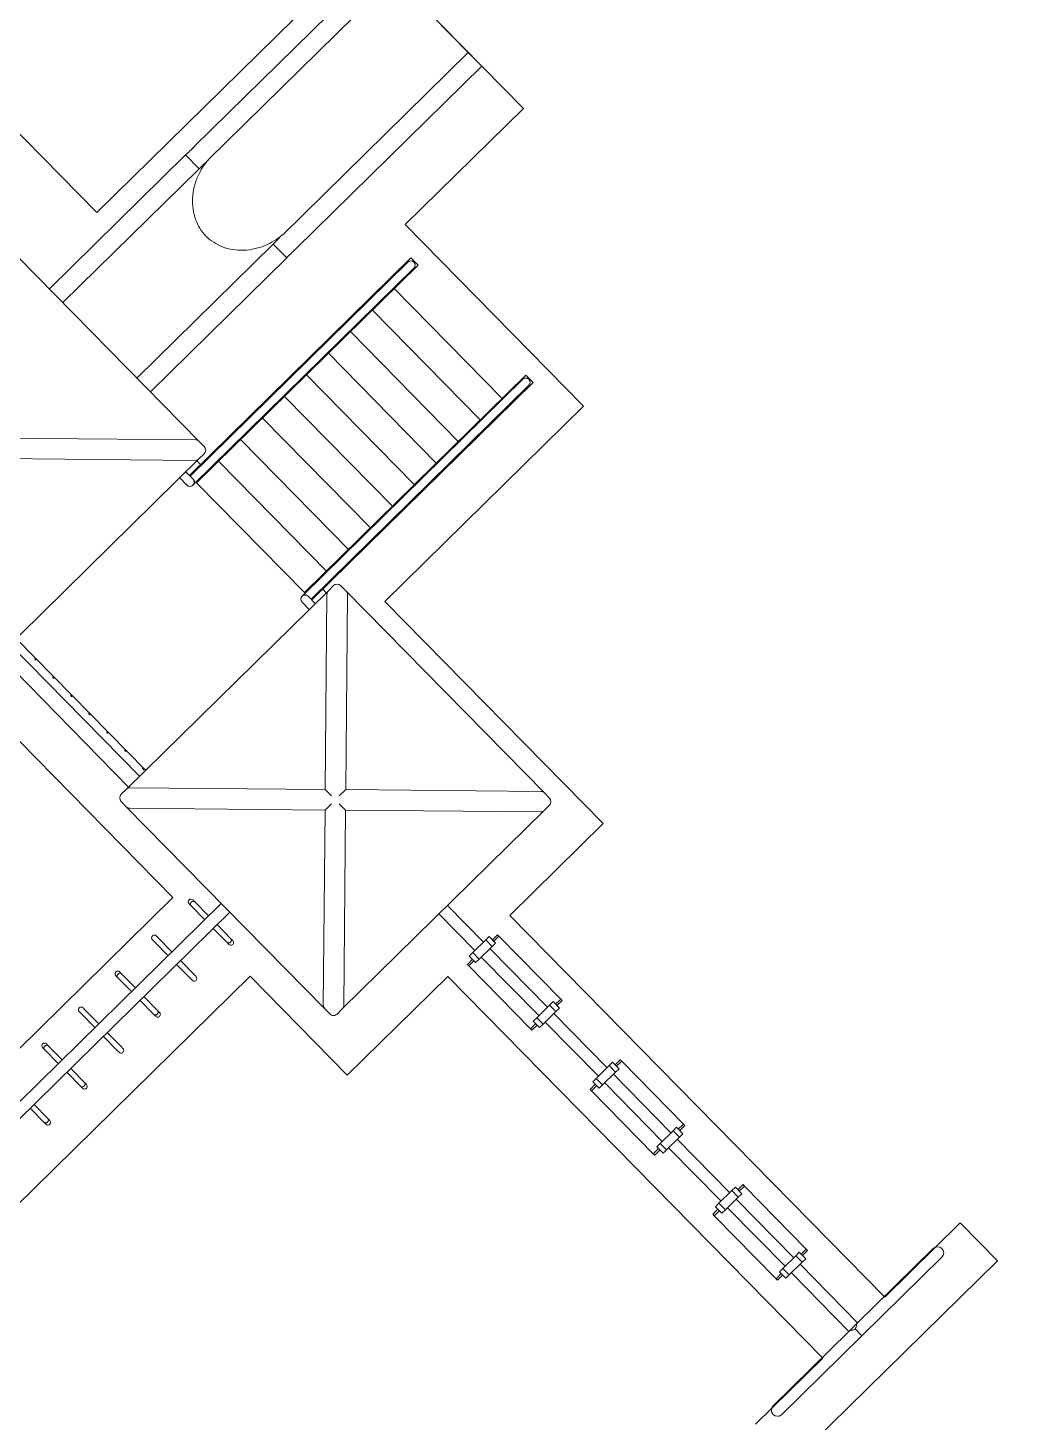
# Model space of a CAD drawing. Header units: metres. Extents: x 859577 to 860336, y 1645916 to 1646650.
# Drawn here: x 859942.91 to 859947.87, y 1646437.7 to 1646444.6 of the extents above; entities that cross this region are included whole.
import ezdxf

# ---------------------------------------------------------------- set-up
doc = ezdxf.new("R2010")
doc.units = ezdxf.units.M
doc.layers.add('A-ACCESORIOS', color=30, linetype='Continuous', lineweight=20)
doc.layers.add('PISO', color=31, linetype='Continuous', lineweight=15)

# ---------------------------------------------------------------- blocks, each defined once
blk = doc.blocks.new('VP')
at = {"color": 0, "linetype": 'Continuous', "lineweight": 0}
for p, q in [((-514.303, -666.03), (-514.303, -667.3201)), ((-514.2079, -666.03), (-514.2079, -667.3201)), ((-513.6847, -666.03), (-514.2079, -666.03)), ((-513.5896, -666.03), (-513.6847, -666.03)), ((-513.6847, -667.3201), (-513.6847, -666.03)), ((-513.5896, -667.3201), (-513.5896, -666.03)), ((-513.1081, -666.9453), (-513.1589, -666.9453)), ((-513.1589, -668.4816), (-513.1589, -666.9453)), ((-513.1546, -668.4816), (-513.1546, -666.9707)), ((-513.1124, -668.4966), (-513.1124, -666.9707)), ((-513.1081, -668.4816), (-513.1081, -666.9453)), ((-512.3461, -668.4816), (-512.3461, -666.9453)), ((-512.3461, -666.9453), (-512.2953, -666.9453)), ((-512.3418, -666.9707), (-512.3418, -668.4966)), ((-512.2996, -666.9707), (-512.2996, -668.4816)), ((-512.2953, -668.4816), (-512.2953, -666.9453)), ((-512.3461, -667.11), (-513.1081, -667.11)), ((-512.3461, -667.2624), (-513.1081, -667.2624)), ((-514.303, -667.3201), (-514.3023, -667.3201)), ((-514.207, -667.3201), (-514.2079, -667.3201)), ((-513.6847, -667.3201), (-513.6856, -667.3201)), ((-513.5903, -667.3201), (-513.5896, -667.3201)), ((-514.303, -667.3836), (-514.2079, -667.3836)), ((-514.303, -667.3836), (-514.303, -668.3292)), ((-514.2079, -667.3836), (-514.2079, -668.3292)), ((-513.6847, -668.3292), (-513.6847, -667.3836)), ((-513.6847, -667.3836), (-513.5896, -667.3836)), ((-513.5896, -668.3292), (-513.5896, -667.3836)), ((-512.3461, -667.4148), (-513.1081, -667.4148)), ((-512.3461, -667.5672), (-513.1081, -667.5672)), ((-512.3461, -667.7196), (-513.1081, -667.7196)), ((-512.3461, -667.872), (-513.1081, -667.872)), ((-512.3461, -668.0244), (-513.1081, -668.0244)), ((-512.3461, -668.1768), (-513.1081, -668.1768)), ((-514.647, -668.3292), (-513.2456, -668.3292)), ((-513.9463, -669.0194), (-513.2636, -668.3367)), ((-513.2456, -668.3292), (-513.2097, -668.3292)), ((-513.1843, -668.3546), (-513.1843, -668.3906)), ((-512.3461, -668.3292), (-513.1081, -668.3292)), ((-512.2699, -668.3546), (-512.2699, -668.3906)), ((-512.2086, -668.3292), (-512.2445, -668.3292)), ((-510.8072, -668.3292), (-512.2086, -668.3292)), ((-512.1906, -668.3367), (-511.5079, -669.0194)), ((-510.8252, -668.3367), (-511.5079, -669.0194)), ((-510.7713, -668.3292), (-510.8072, -668.3292)), ((-510.7459, -668.3906), (-510.7459, -668.3546)), ((-513.8745, -669.0912), (-513.1917, -668.4085)), ((-513.1843, -668.3906), (-513.1843, -669.7919)), ((-513.1843, -668.4054), (-513.1589, -668.4054)), ((-512.2953, -668.4054), (-512.2699, -668.4054)), ((-512.2699, -668.3906), (-512.2699, -669.7919)), ((-512.2625, -668.4085), (-511.5797, -669.0912)), ((-510.7533, -668.4085), (-511.4361, -669.0912)), ((-510.7459, -669.7919), (-510.7459, -668.3906)), ((-513.1843, -668.4816), (-513.1335, -668.4816)), ((-513.1335, -668.5238), (-513.1843, -668.5238)), ((-513.1081, -668.4816), (-513.1124, -668.4816)), ((-513.1124, -668.5027), (-513.1124, -668.4966)), ((-512.3461, -668.4816), (-513.1081, -668.4816)), ((-512.3461, -668.4816), (-512.3418, -668.4816)), ((-512.3418, -668.4966), (-512.3418, -668.5027)), ((-512.3207, -668.4816), (-512.2699, -668.4816)), ((-512.2699, -668.5238), (-512.3207, -668.5238)), ((-507.8503, -669.0611), (-507.8503, -668.5361)), ((-507.79, -668.5361), (-507.79, -669.0912)), ((-510.4594, -668.9865), (-510.4694, -668.9865)), ((-510.4694, -668.9865), (-510.4694, -668.9912)), ((-510.4694, -669.0222), (-510.4694, -668.9912)), ((-510.4594, -668.9865), (-510.023, -668.9865)), ((-510.4594, -668.9912), (-510.4594, -668.9865)), ((-510.4594, -669.0222), (-510.4594, -668.9912)), ((-510.023, -668.9865), (-510.023, -668.9912)), ((-510.013, -668.9865), (-510.023, -668.9865)), ((-510.023, -668.9912), (-510.023, -669.0222)), ((-510.013, -668.9912), (-510.013, -668.9865)), ((-510.013, -668.9912), (-510.013, -669.0222)), ((-509.6025, -668.9865), (-509.5925, -668.9865)), ((-509.6025, -668.9912), (-509.6025, -668.9865)), ((-509.6025, -669.0222), (-509.6025, -668.9912)), ((-509.1561, -668.9865), (-509.5925, -668.9865)), ((-509.5925, -668.9865), (-509.5925, -668.9912)), ((-509.5925, -669.0222), (-509.5925, -668.9912)), ((-509.1561, -668.9912), (-509.1561, -668.9865)), ((-509.1561, -668.9865), (-509.1461, -668.9865)), ((-509.1561, -668.9912), (-509.1561, -669.0222)), ((-509.1461, -668.9865), (-509.1461, -668.9912)), ((-509.1461, -668.9912), (-509.1461, -669.0222)), ((-508.7356, -668.9865), (-508.7256, -668.9865)), ((-508.7356, -668.9912), (-508.7356, -668.9865)), ((-508.7356, -669.0222), (-508.7356, -668.9912)), ((-508.2892, -668.9865), (-508.7256, -668.9865)), ((-508.7256, -668.9865), (-508.7256, -668.9912)), ((-508.7256, -669.0222), (-508.7256, -668.9912)), ((-508.2892, -668.9912), (-508.2892, -668.9865)), ((-508.2892, -668.9865), (-508.2792, -668.9865)), ((-508.2892, -668.9912), (-508.2892, -669.0222)), ((-508.2792, -668.9865), (-508.2792, -668.9912)), ((-508.2792, -668.9912), (-508.2792, -669.0222)), ((-511.5079, -669.0641), (-511.5079, -669.0194)), ((-510.7459, -669.0611), (-510.4919, -669.0611)), ((-510.4919, -669.0222), (-510.4469, -669.0222)), ((-510.4919, -669.0222), (-510.4919, -669.0463)), ((-510.4469, -669.0463), (-510.4919, -669.0463)), ((-510.4919, -669.0463), (-510.4919, -669.1361)), ((-510.4469, -669.0463), (-510.4469, -669.0222)), ((-510.4469, -669.1361), (-510.4469, -669.0463)), ((-510.4469, -669.0611), (-510.0405, -669.0611)), ((-510.0405, -669.0222), (-509.9955, -669.0222)), ((-510.0405, -669.0222), (-510.0405, -669.0463)), ((-509.9955, -669.0463), (-510.0405, -669.0463)), ((-510.0405, -669.0463), (-510.0405, -669.1361)), ((-509.9955, -669.0463), (-509.9955, -669.0222)), ((-509.9955, -669.1361), (-509.9955, -669.0463)), ((-509.9955, -669.0611), (-509.62, -669.0611)), ((-509.62, -669.0463), (-509.62, -669.0222)), ((-509.575, -669.0222), (-509.62, -669.0222)), ((-509.62, -669.1361), (-509.62, -669.0463)), ((-509.62, -669.0463), (-509.575, -669.0463)), ((-509.575, -669.0222), (-509.575, -669.0463)), ((-509.575, -669.0463), (-509.575, -669.1361)), ((-509.575, -669.0611), (-509.1686, -669.0611)), ((-509.1686, -669.0463), (-509.1686, -669.0222)), ((-509.1236, -669.0222), (-509.1686, -669.0222)), ((-509.1686, -669.1361), (-509.1686, -669.0463)), ((-509.1686, -669.0463), (-509.1236, -669.0463)), ((-509.1236, -669.0222), (-509.1236, -669.0463)), ((-509.1236, -669.0463), (-509.1236, -669.1361)), ((-509.1236, -669.0611), (-508.7531, -669.0611)), ((-508.7531, -669.0463), (-508.7531, -669.0222)), ((-508.7081, -669.0222), (-508.7531, -669.0222)), ((-508.7531, -669.1361), (-508.7531, -669.0463)), ((-508.7531, -669.0463), (-508.7081, -669.0463)), ((-508.7081, -669.0222), (-508.7081, -669.0463)), ((-508.7081, -669.0463), (-508.7081, -669.1361)), ((-508.7081, -669.0611), (-508.3017, -669.0611)), ((-508.3017, -669.0463), (-508.3017, -669.0222)), ((-508.2567, -669.0222), (-508.3017, -669.0222)), ((-508.3017, -669.1361), (-508.3017, -669.0463)), ((-508.3017, -669.0463), (-508.2567, -669.0463)), ((-508.2567, -669.0222), (-508.2567, -669.0463)), ((-508.2567, -669.0463), (-508.2567, -669.1361)), ((-508.2567, -669.0611), (-507.8503, -669.0611)), ((-507.8503, -669.1214), (-507.8503, -669.0611)), ((-507.8503, -669.0671), (-507.8503, -669.0671)), ((-512.2625, -669.774), (-511.5797, -669.0912)), ((-511.5797, -669.0912), (-511.5351, -669.0912)), ((-511.5079, -669.1184), (-511.5079, -669.1631)), ((-511.4807, -669.0912), (-511.4361, -669.0912)), ((-510.7533, -669.774), (-511.4361, -669.0912)), ((-510.7459, -669.1214), (-510.4919, -669.1214)), ((-510.4919, -669.1602), (-510.4919, -669.1361)), ((-510.4919, -669.1361), (-510.4469, -669.1361)), ((-510.4469, -669.1214), (-510.0405, -669.1214)), ((-510.4469, -669.1361), (-510.4469, -669.1602)), ((-510.0405, -669.1602), (-510.0405, -669.1361)), ((-510.0405, -669.1361), (-509.9955, -669.1361)), ((-509.9955, -669.1214), (-509.62, -669.1214)), ((-509.9955, -669.1361), (-509.9955, -669.1602)), ((-509.62, -669.1361), (-509.62, -669.1602)), ((-509.575, -669.1361), (-509.62, -669.1361)), ((-509.575, -669.1214), (-509.1686, -669.1214)), ((-509.575, -669.1602), (-509.575, -669.1361)), ((-509.1686, -669.1361), (-509.1686, -669.1602)), ((-509.1236, -669.1361), (-509.1686, -669.1361)), ((-509.1236, -669.1214), (-508.7531, -669.1214)), ((-509.1236, -669.1602), (-509.1236, -669.1361)), ((-508.7531, -669.1361), (-508.7531, -669.1602)), ((-508.7081, -669.1361), (-508.7531, -669.1361)), ((-508.7081, -669.1214), (-508.3017, -669.1214)), ((-508.7081, -669.1602), (-508.7081, -669.1361)), ((-508.3017, -669.1361), (-508.3017, -669.1602)), ((-508.2567, -669.1361), (-508.3017, -669.1361)), ((-508.2567, -669.1214), (-507.8503, -669.1214)), ((-508.2567, -669.1602), (-508.2567, -669.1361)), ((-507.8503, -669.1154), (-507.8503, -669.1154)), ((-507.8503, -669.6464), (-507.8503, -669.1214)), ((-507.79, -669.0912), (-507.8382, -669.0912)), ((-507.8382, -669.0912), (-507.79, -669.0912)), ((-507.79, -669.0912), (-507.79, -669.6464)), ((-512.1906, -669.8458), (-511.5079, -669.1631)), ((-510.8252, -669.8458), (-511.5079, -669.1631)), ((-510.4919, -669.1602), (-510.4469, -669.1602)), ((-510.4694, -669.1602), (-510.4694, -669.1912)), ((-510.4694, -669.1912), (-510.4694, -669.196)), ((-510.4694, -669.196), (-510.4594, -669.196)), ((-510.4594, -669.1602), (-510.4594, -669.1912)), ((-510.4594, -669.196), (-510.4594, -669.1912)), ((-510.023, -669.196), (-510.4594, -669.196)), ((-510.0405, -669.1602), (-509.9955, -669.1602)), ((-510.023, -669.1912), (-510.023, -669.1602)), ((-510.023, -669.1912), (-510.023, -669.196)), ((-510.023, -669.196), (-510.013, -669.196)), ((-510.013, -669.1912), (-510.013, -669.1602)), ((-510.013, -669.196), (-510.013, -669.1912)), ((-509.575, -669.1602), (-509.62, -669.1602)), ((-509.6025, -669.1602), (-509.6025, -669.1912)), ((-509.6025, -669.196), (-509.6025, -669.1912)), ((-509.5925, -669.196), (-509.6025, -669.196)), ((-509.5925, -669.1602), (-509.5925, -669.1912)), ((-509.5925, -669.1912), (-509.5925, -669.196)), ((-509.5925, -669.196), (-509.1561, -669.196)), ((-509.1236, -669.1602), (-509.1686, -669.1602)), ((-509.1561, -669.1912), (-509.1561, -669.1602)), ((-509.1561, -669.196), (-509.1561, -669.1912)), ((-509.1461, -669.196), (-509.1561, -669.196)), ((-509.1461, -669.1912), (-509.1461, -669.1602)), ((-509.1461, -669.1912), (-509.1461, -669.196)), ((-508.7081, -669.1602), (-508.7531, -669.1602)), ((-508.7356, -669.1602), (-508.7356, -669.1912)), ((-508.7356, -669.196), (-508.7356, -669.1912)), ((-508.7256, -669.196), (-508.7356, -669.196)), ((-508.7256, -669.1602), (-508.7256, -669.1912)), ((-508.7256, -669.1912), (-508.7256, -669.196)), ((-508.7256, -669.196), (-508.2892, -669.196)), ((-508.2567, -669.1602), (-508.3017, -669.1602)), ((-508.2892, -669.1912), (-508.2892, -669.1602)), ((-508.2892, -669.196), (-508.2892, -669.1912)), ((-508.2792, -669.196), (-508.2892, -669.196)), ((-508.2792, -669.1912), (-508.2792, -669.1602)), ((-508.2792, -669.1912), (-508.2792, -669.196)), ((-513.1843, -669.6587), (-512.2699, -669.6587)), ((-513.1843, -669.7008), (-512.2699, -669.7008)), ((-513.1843, -669.777), (-512.2699, -669.777)), ((-512.2699, -669.7919), (-512.2699, -669.8278)), ((-510.7459, -669.8278), (-510.7459, -669.7919)), ((-512.2445, -669.8532), (-512.2086, -669.8532)), ((-512.2086, -669.8532), (-510.8072, -669.8532)), ((-511.5381, -669.8532), (-511.5381, -672.4647)), ((-511.4777, -669.8532), (-511.4777, -672.4647)), ((-510.8072, -669.8532), (-510.7713, -669.8532)), ((-511.6489, -669.9415), (-511.6359, -669.9415)), ((-511.6359, -669.9682), (-511.6489, -669.9682)), ((-511.5381, -669.9415), (-511.6359, -669.9415)), ((-511.5381, -669.9682), (-511.6359, -669.9682)), ((-511.3799, -669.9415), (-511.4777, -669.9415)), ((-511.3799, -669.9682), (-511.4777, -669.9682)), ((-511.3799, -669.9415), (-511.3669, -669.9415)), ((-511.3669, -669.9682), (-511.3799, -669.9682)), ((-511.6489, -670.1955), (-511.6359, -670.1955)), ((-511.6359, -670.2222), (-511.6489, -670.2222)), ((-511.5381, -670.1955), (-511.6359, -670.1955)), ((-511.5381, -670.2222), (-511.6359, -670.2222)), ((-511.3799, -670.1955), (-511.4777, -670.1955)), ((-511.3799, -670.2222), (-511.4777, -670.2222)), ((-511.3799, -670.1955), (-511.3669, -670.1955)), ((-511.3669, -670.2222), (-511.3799, -670.2222)), ((-511.6489, -670.4495), (-511.6359, -670.4495)), ((-511.6359, -670.4495), (-511.5381, -670.4495)), ((-511.4777, -670.4495), (-511.3799, -670.4495)), ((-511.3799, -670.4495), (-511.3669, -670.4495)), ((-511.6359, -670.4762), (-511.6489, -670.4762)), ((-511.6359, -670.4762), (-511.5381, -670.4762)), ((-511.4777, -670.4762), (-511.3799, -670.4762)), ((-511.3669, -670.4762), (-511.3799, -670.4762)), ((-511.6489, -670.7035), (-511.6359, -670.7035)), ((-511.6359, -670.7302), (-511.6489, -670.7302)), ((-511.6359, -670.7035), (-511.5381, -670.7035)), ((-511.6359, -670.7302), (-511.5381, -670.7302)), ((-511.4777, -670.7035), (-511.3799, -670.7035)), ((-511.4777, -670.7302), (-511.3799, -670.7302)), ((-511.3799, -670.7035), (-511.3669, -670.7035)), ((-511.3669, -670.7302), (-511.3799, -670.7302)), ((-511.6489, -670.9575), (-511.6359, -670.9575)), ((-511.6359, -670.9842), (-511.6489, -670.9842)), ((-511.6359, -670.9575), (-511.5381, -670.9575)), ((-511.6359, -670.9842), (-511.5381, -670.9842)), ((-511.4777, -670.9575), (-511.3799, -670.9575)), ((-511.4777, -670.9842), (-511.3799, -670.9842)), ((-511.3799, -670.9575), (-511.3669, -670.9575)), ((-511.3669, -670.9842), (-511.3799, -670.9842)), ((-511.4777, -671.2115), (-511.3799, -671.2115)), ((-511.3799, -671.2115), (-511.3669, -671.2115)), ((-511.4777, -671.2382), (-511.3799, -671.2382)), ((-511.3669, -671.2382), (-511.3799, -671.2382))]:
    blk.add_line(p, q, dxfattribs=at)
for centre, radius, start, end in [((-513.1335, -666.9707), 0.0211, 90, 180), ((-513.1335, -666.9707), 0.0211, 90, 180), ((-513.1335, -666.9707), 0.0211, 0, 90), ((-513.1335, -666.9707), 0.0211, 0, 90), ((-512.3207, -666.9707), 0.0211, 90, 180), ((-512.3207, -666.9707), 0.0211, 90, 180), ((-512.3207, -666.9707), 0.0211, 0, 90), ((-512.3207, -666.9707), 0.0211, 0, 90), ((-513.2456, -668.3546), 0.0254, 90, 135), ((-513.2097, -668.3546), 0.0254, 0, 90), ((-512.2445, -668.3546), 0.0254, 90, 180), ((-510.8072, -668.3546), 0.0254, 90, 135), ((-510.7713, -668.3546), 0.0254, 0, 90), ((-512.2445, -668.3906), 0.0254, 180, 225), ((-513.1335, -668.5027), 0.0211, 0, 90), ((-513.1335, -668.5027), 0.0211, 270, 90), ((-513.1335, -668.5027), 0.0211, 270, 0), ((-512.3207, -668.5027), 0.0211, 90, 180), ((-512.3207, -668.5027), 0.0211, 90, 270), ((-512.3207, -668.5027), 0.0211, 180, 270), ((-507.8201, -668.5361), 0.0302, 360, 180), ((-507.8201, -668.5361), 0.0302, 0, 180), ((-513.0443, -669.6767), 0.0127, 68.05784, 111.94216), ((-512.9173, -669.6767), 0.0127, 68.05784, 111.94216), ((-512.7903, -669.6767), 0.0127, 68.05784, 111.94216), ((-512.664, -669.6767), 0.0127, 68.05784, 111.94216), ((-512.537, -669.6767), 0.0127, 68.05784, 111.94216), ((-512.41, -669.6767), 0.0127, 68.05784, 111.94216), ((-512.283, -669.6767), 0.0127, 68.05784, 111.94216), ((-507.8201, -669.6464), 0.0302, 180, 0), ((-507.8201, -669.6464), 0.0302, 180, 360), ((-512.2445, -669.8278), 0.0254, 180, 270), ((-510.7713, -669.8278), 0.0254, 270, 0), ((-510.7713, -669.7919), 0.0254, 0, 45), ((-512.2086, -669.8278), 0.0254, 270, 315), ((-510.8072, -669.8278), 0.0254, 225, 270), ((-511.6489, -669.9548), 0.0133, 90, 270), ((-511.3669, -669.9548), 0.0133, 270, 90), ((-511.6489, -670.2088), 0.0133, 90, 270), ((-511.3669, -670.2088), 0.0133, 270, 90), ((-511.6489, -670.4628), 0.0133, 90, 270), ((-511.3669, -670.4628), 0.0133, 270, 90), ((-511.6489, -670.7168), 0.0133, 90, 270), ((-511.3669, -670.7168), 0.0133, 270, 90), ((-511.6489, -670.9708), 0.0133, 90, 270), ((-511.3669, -670.9708), 0.0133, 270, 90), ((-511.3669, -671.2248), 0.0133, 270, 90)]:
    blk.add_arc(centre, radius, start, end, dxfattribs=at)
for centre, major_axis, ratio, start_param, end_param in [((-513.1335, -668.4966), (-0.0211, 0), 0.707107, 2.969167, 4.712389), ((-512.3207, -668.4966), (0.0211, 0), 0.707107, 1.570796, 3.314019), ((-510.4644, -668.9912), (-0.005, 0), 0.894427, 3.141593, 6.283185), ((-510.018, -668.9912), (0.005, 0), 0.894427, 0, 3.141593), ((-509.5975, -668.9912), (-0.005, 0), 0.894427, 3.141593, 6.283185), ((-509.1511, -668.9912), (0.005, 0), 0.894427, 0, 3.141593), ((-508.7306, -668.9912), (-0.005, 0), 0.894427, 3.141593, 6.283185), ((-508.2842, -668.9912), (0.005, 0), 0.894427, 0, 3.141593), ((-510.4644, -669.1912), (0.005, 0), 0.894427, 3.141593, 6.283185), ((-510.018, -669.1912), (-0.005, 0), 0.894427, 0, 3.141593), ((-509.5975, -669.1912), (0.005, 0), 0.894427, 3.141593, 6.283185), ((-509.1511, -669.1912), (-0.005, 0), 0.894427, 0, 3.141593), ((-508.7306, -669.1912), (0.005, 0), 0.894427, 3.141593, 6.283185), ((-508.2842, -669.1912), (-0.005, 0), 0.894427, 0, 3.141593), ((-511.6359, -669.9548), (0, 0.0133), 0.8, 0, 3.141593), ((-511.6359, -669.9548), (0, -0.0133), 0.8, 3.141593, 6.283185), ((-511.3799, -669.9548), (0, 0.0133), 0.8, 3.141593, 6.283185), ((-511.3799, -669.9548), (0, -0.0133), 0.8, 0, 3.141593), ((-511.6359, -670.4628), (0, -0.0133), 0.8, 3.141593, 6.283185), ((-511.6359, -670.4628), (0, 0.0133), 0.8, 0, 3.141593), ((-511.3799, -670.4628), (0, -0.0133), 0.8, 0, 3.141593), ((-511.3799, -670.4628), (0, 0.0133), 0.8, 3.141593, 6.283185), ((-511.6359, -670.9708), (0, -0.0133), 0.8, 3.141593, 6.283185), ((-511.6359, -670.9708), (0, 0.0133), 0.8, 0, 3.141593), ((-511.3799, -670.9708), (0, -0.0133), 0.8, 0, 3.141593), ((-511.3799, -670.9708), (0, 0.0133), 0.8, 3.141593, 6.283185), ((-511.3799, -671.2248), (0, -0.0133), 0.8, 0, 3.141593), ((-511.3799, -671.2248), (0, 0.0133), 0.8, 3.141593, 6.283185)]:
    blk.add_ellipse(centre, major_axis=major_axis, ratio=ratio, start_param=start_param, end_param=end_param, dxfattribs=at)
for points in [[(-514.3024, -667.3414), (-514.3028, -667.3342), (-514.303, -667.3271), (-514.303, -667.3201)], [(-514.3023, -667.3201), (-514.3024, -667.3458), (-514.303, -667.3666), (-514.303, -667.3836)], [(-514.2079, -667.3836), (-514.2079, -667.3667), (-514.207, -667.3459), (-514.207, -667.3201)], [(-513.6856, -667.3201), (-513.6856, -667.3458), (-513.6847, -667.3666), (-513.6847, -667.3836)], [(-513.5896, -667.3836), (-513.5896, -667.3666), (-513.5902, -667.3458), (-513.5903, -667.3201)], [(-513.5896, -667.3201), (-513.5896, -667.3271), (-513.5898, -667.3342), (-513.5902, -667.3414)]]:
    blk.add_open_spline(points, degree=3, dxfattribs=at)
for points, knots in [([(-513.6856, -667.3201), (-513.6879, -667.3513), (-513.6957, -667.3846), (-513.7192, -667.4458), (-513.7416, -667.4829), (-513.7886, -667.5342), (-513.8208, -667.5584), (-513.8793, -667.585), (-513.9154, -667.5932), (-513.9772, -667.5932), (-514.0133, -667.585), (-514.0718, -667.5584), (-514.104, -667.5342), (-514.151, -667.4829), (-514.1734, -667.4458), (-514.1969, -667.3846), (-514.2047, -667.3513), (-514.207, -667.3201)], [0.3600719, 0.3600719, 0.3600719, 0.3600719, 0.4345364, 0.4345364, 0.525602, 0.525602, 0.6101331, 0.6101331, 0.6879774, 0.6879774, 0.7658217, 0.7658217, 0.8503528, 0.8503528, 0.9414184, 0.9414184, 1.0158829, 1.0158829, 1.0158829, 1.0158829]), ([(-512.2086, -668.3292), (-512.2054, -668.3292), (-512.2019, -668.3299), (-512.1958, -668.3324), (-512.193, -668.3343), (-512.1906, -668.3367)], [0, 0, 0, 0, 0.0098623, 0.0098623, 0.01982117, 0.01982117, 0.01982117, 0.01982117]), ([(-513.1843, -668.3906), (-513.1843, -668.3938), (-513.185, -668.3972), (-513.1875, -668.4033), (-513.1894, -668.4062), (-513.1917, -668.4085)], [0, 0, 0, 0, 0.0098623, 0.0098623, 0.01982117, 0.01982117, 0.01982117, 0.01982117]), ([(-510.7459, -668.3906), (-510.7459, -668.3938), (-510.7466, -668.3972), (-510.7491, -668.4033), (-510.751, -668.4062), (-510.7533, -668.4085)], [0, 0, 0, 0, 0.0098623, 0.0098623, 0.01982117, 0.01982117, 0.01982117, 0.01982117]), ([(-507.8503, -669.0671), (-507.8503, -669.0671), (-507.8501, -669.0673), (-507.8493, -669.0683), (-507.8484, -669.0693), (-507.8461, -669.0723), (-507.8448, -669.0742), (-507.8418, -669.0789), (-507.8403, -669.0817), (-507.8388, -669.0864), (-507.8383, -669.0885), (-507.8382, -669.093), (-507.8385, -669.0949), (-507.8397, -669.0992), (-507.8407, -669.1014), (-507.8433, -669.1062), (-507.8452, -669.1088), (-507.8479, -669.1126), (-507.849, -669.1139), (-507.85, -669.1151), (-507.8502, -669.1154), (-507.8503, -669.1154), (-507.8503, -669.1154), (-507.8503, -669.1154)], [0.02067, 0.02067, 0.02067, 0.02067, 0.222454, 0.222454, 0.569155, 0.569155, 0.931601, 0.931601, 1.351465, 1.351465, 1.591087, 1.591087, 1.78306, 1.78306, 2.028621, 2.028621, 2.379831, 2.379831, 2.654997, 2.654997, 2.828696, 2.828696, 2.8355, 2.8355, 2.8355, 2.8355]), ([(-512.2699, -669.7919), (-512.2699, -669.7887), (-512.2692, -669.7853), (-512.2667, -669.7792), (-512.2648, -669.7763), (-512.2625, -669.774)], [0, 0, 0, 0, 0.0098623, 0.0098623, 0.01982117, 0.01982117, 0.01982117, 0.01982117])]:
    blk.add_open_spline(points, degree=3, knots=knots, dxfattribs=at)
blk = doc.blocks.new('A$C7D6054D0')
for points in [[(0, 0.95), (0, 1.125, 0.414214), (-0.025, 1.15), (-0.025, 1.15, 0.414214), (-0.05, 1.125), (-0.05, 0.95)], [(-0.05, -0.95), (-0.05, -1.075, 0.414214), (-0.025, -1.1), (-0.025, -1.1, 0.414214), (0, -1.075), (0, -0.95)]]:
    blk.add_lwpolyline(points, format="xyb")
for points in [[(0.8198, 0.95), (-0.9199, 0.95)], [(-0.9199, 0.9), (0.8198, 0.9)], [(-0.05, 0.9), (-0.05, 0)], [(0, 0), (0, 0.9)], [(0.8198, 0), (-0.9199, 0)], [(-0.9199, -0.05), (0.8198, -0.05)], [(-0.05, -0.05), (-0.05, -0.9)], [(0, -0.9), (0, -0.05)], [(0.8198, -0.9), (-0.9199, -0.9)], [(-0.9199, -0.95), (0.8198, -0.95)]]:
    blk.add_lwpolyline(points)
for points in [[(1.2723, 0.925), (1.2723, 0.925)], [(1.2723, -0.025), (1.2723, -0.025)], [(1.2723, -0.925), (1.2723, -0.925)]]:
    blk.add_lwpolyline(points, close=True)
for centre, radius, start, end in [((-1.2223, 0.925), 0.15, 90, 270), ((-1.3381, 0.4777), 0.6084, 64.09895, 79.03116), ((-1.0268, 0.925), 0.1099, 245.53679, 114.46321), ((0.9268, 0.925), 0.1099, 65.53679, 294.46321), ((1.2381, 0.4777), 0.6084, 100.96884, 115.90105), ((1.1223, 0.925), 0.15, 270, 90), ((-1.3381, 1.3723), 0.6084, 280.96884, 295.90105), ((1.2381, 1.3723), 0.6084, 244.09895, 259.03116), ((-1.2223, -0.025), 0.15, 90, 270), ((-1.3381, -0.4723), 0.6084, 64.09895, 79.03116), ((-1.0268, -0.025), 0.1099, 245.53679, 114.46321), ((0.9268, -0.025), 0.1099, 65.53679, 294.46321), ((1.2381, -0.4723), 0.6084, 100.96884, 115.90105), ((1.1223, -0.025), 0.15, 270, 90), ((-1.3381, 0.4223), 0.6084, 280.96884, 295.90105), ((1.2381, 0.4223), 0.6084, 244.09895, 259.03116), ((-1.2223, -0.925), 0.15, 90, 270), ((-1.3381, -1.3723), 0.6084, 64.09895, 79.03116), ((-1.0268, -0.925), 0.1099, 245.53679, 114.46321), ((0.9268, -0.925), 0.1099, 65.53679, 294.46321), ((1.2381, -1.3723), 0.6084, 100.96884, 115.90105), ((1.1223, -0.925), 0.15, 270, 90), ((-1.3381, -0.4777), 0.6084, 280.96884, 295.90105), ((1.2381, -0.4777), 0.6084, 244.09895, 259.03116)]:
    blk.add_arc(centre, radius, start, end)
blk = doc.blocks.new('A$C767F590D')
at = {"rotation": 90}
blk.add_blockref('A$C7D6054D0', (1.15, 1.3723), dxfattribs=at)

msp = doc.modelspace()

# ---------------------------------------------------------------- linework, layer by layer
at = {"layer": 'PISO', "elevation": 970.53041}
for points in [[(859944.66105, 1646444.91829), (859944.58747, 1646444.99318), (859943.25624, 1646443.68516), (859941.99706, 1646444.96669), (859940.83504, 1646443.82495), (859941.77357, 1646442.86977), (859940.21359, 1646441.33699), (859941.48656, 1646440.04143), (859942.70525, 1646441.23886), (859943.63248, 1646440.29517), (859941.98507, 1646438.67648), (859941.72019, 1646438.94605), (859941.50884, 1646438.73839), (859942.37088, 1646437.86105), (859942.58223, 1646438.06872), (859942.36688, 1646438.28788), (859944.0143, 1646439.90657), (859944.49554, 1646439.4168), (859944.99299, 1646439.90558), (859946.84876, 1646438.01687), (859946.51653, 1646437.69043)], [(859946.70024, 1646437.50346), (859947.713, 1646438.49856), (859947.52929, 1646438.68553), (859947.15565, 1646438.31841), (859945.29988, 1646440.20712), (859945.76201, 1646440.66119), (859944.68152, 1646441.76086), (859945.6652, 1646442.72738), (859944.78274, 1646443.6255), (859945.36712, 1646444.19969), (859944.66105, 1646444.91829)]]:
    msp.add_lwpolyline(points, dxfattribs=at)

# ---------------------------------------------------------------- block references
at = {"layer": 'A-ACCESORIOS'}
for name, p, rotation in [('A$C767F590D', (859948.95344, 1646447.18543, -40.962), 223.9995866702005), ('VP', (860780.19391, 1646544.86009, 970.53041), 314.496026341985)]:
    msp.add_blockref(name, p, dxfattribs=dict(at, rotation=rotation))

doc.saveas('drawing.dxf')
